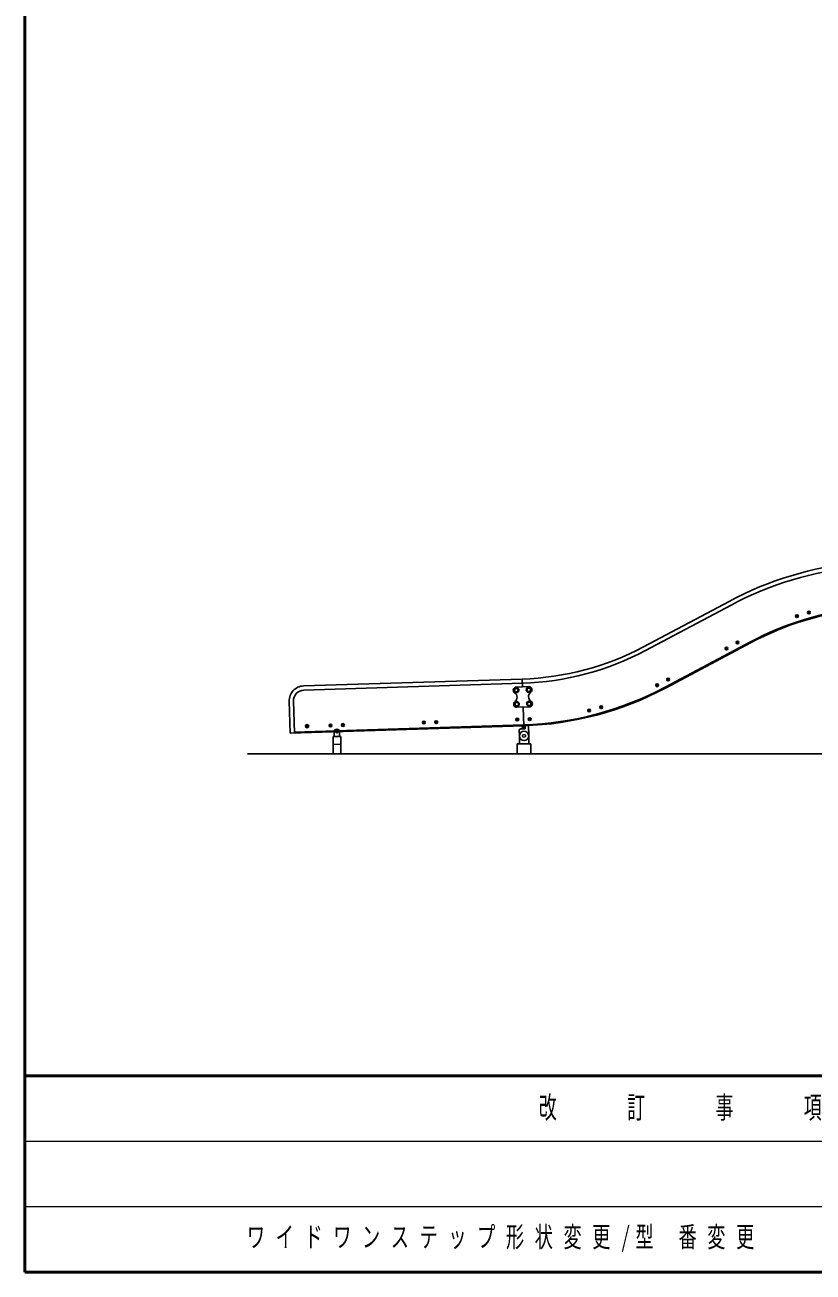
# Model space of a CAD drawing. Units: millimetres on the paper, scale 1:60. Extents: x -385 to 0, y -594 to 267.
# Drawn here: x -385 to -300.7, y -297 to -163.5 of the extents above; entities that cross this region are included whole.
import ezdxf

# ---------------------------------------------------------------- set-up
doc = ezdxf.new("R2010")
doc.units = ezdxf.units.MM
doc.linetypes.add('USER1', pattern=[4.5, 2.5, -2])
doc.layers.add('LY_1', color=7, linetype='Continuous', lineweight=25)
doc.styles.add('ＭＳ ゴシック', font='')
doc.styles.get('ＭＳ ゴシック').set_extended_font_data('MS Gothic')

msp = doc.modelspace()

# ---------------------------------------------------------------- linework, layer by layer
at = {"layer": 'LY_1', "lineweight": 50}
for p, q in [((-385, -30), (-385, -297)), ((-385, -276), (0, -276)), ((-385, -297), (0, -297))]:
    msp.add_line(p, q, dxfattribs=at)
at = {"layer": 'LY_1'}
for p, q in [((-309.64, -225.203), (-318.783, -230.064)), ((-309.427, -225.603), (-318.57, -230.464)), ((-302.415, -226.743), (-302.428, -226.799)), ((-302.386, -226.839), (-302.428, -226.799)), ((-302.415, -226.743), (-302.36, -226.726)), ((-302.386, -226.839), (-302.331, -226.822)), ((-302.318, -226.766), (-302.36, -226.726)), ((-302.318, -226.766), (-302.331, -226.822)), ((-301.139, -226.357), (-301.152, -226.413)), ((-301.11, -226.452), (-301.152, -226.413)), ((-301.139, -226.357), (-301.084, -226.34)), ((-301.11, -226.452), (-301.055, -226.436)), ((-301.041, -226.379), (-301.084, -226.34)), ((-301.041, -226.379), (-301.055, -226.436)), ((-307.34, -229.529), (-316.482, -234.391)), ((-307.293, -229.618), (-316.435, -234.479)), ((-308.79, -229.583), (-308.792, -229.641)), ((-308.79, -229.583), (-308.739, -229.556)), ((-308.69, -229.587), (-308.739, -229.556)), ((-308.69, -229.587), (-308.692, -229.644)), ((-309.967, -230.209), (-309.969, -230.267)), ((-309.92, -230.297), (-309.969, -230.267)), ((-309.967, -230.209), (-309.916, -230.182)), ((-309.92, -230.297), (-309.869, -230.27)), ((-309.867, -230.212), (-309.916, -230.182)), ((-309.867, -230.212), (-309.869, -230.27)), ((-308.743, -229.671), (-308.792, -229.641)), ((-308.743, -229.671), (-308.692, -229.644)), ((-355.174, -234.257), (-331.779, -233.522)), ((-331.779, -233.522), (-331.752, -234.355)), ((-316.217, -233.532), (-316.219, -233.59)), ((-316.17, -233.62), (-316.219, -233.59)), ((-316.217, -233.532), (-316.166, -233.505)), ((-316.17, -233.62), (-316.119, -233.593)), ((-316.117, -233.536), (-316.166, -233.505)), ((-316.117, -233.536), (-316.119, -233.593)), ((-355.159, -234.71), (-331.764, -233.975)), ((-332.419, -234.376), (-331.086, -234.334)), ((-317.394, -234.158), (-317.396, -234.216)), ((-317.347, -234.246), (-317.396, -234.216)), ((-317.394, -234.158), (-317.343, -234.131)), ((-317.347, -234.246), (-317.296, -234.219)), ((-317.294, -234.161), (-317.343, -234.131)), ((-317.294, -234.161), (-317.296, -234.219)), ((-356.716, -235.9), (-356.609, -239.305)), ((-356.263, -235.886), (-356.156, -239.291)), ((-332.351, -236.542), (-331.018, -236.5)), ((-331.684, -236.521), (-331.621, -238.52)), ((-324.657, -236.841), (-324.672, -236.897)), ((-324.631, -236.938), (-324.672, -236.897)), ((-324.657, -236.841), (-324.601, -236.826)), ((-324.631, -236.938), (-324.576, -236.923)), ((-324.561, -236.867), (-324.601, -236.826)), ((-324.561, -236.867), (-324.576, -236.923)), ((-323.369, -236.498), (-323.384, -236.554)), ((-323.343, -236.595), (-323.384, -236.554)), ((-323.369, -236.498), (-323.313, -236.484)), ((-323.343, -236.595), (-323.287, -236.58)), ((-323.272, -236.524), (-323.313, -236.484)), ((-323.272, -236.524), (-323.287, -236.58)), ((-356.609, -239.305), (-331.621, -238.52)), ((-356.159, -239.191), (-331.625, -238.42)), ((-354.866, -238.528), (-354.801, -238.487)), ((-354.866, -238.528), (-354.864, -238.605)), ((-354.864, -238.605), (-354.796, -238.641)), ((-354.801, -238.487), (-354.733, -238.524)), ((-354.796, -238.641), (-354.73, -238.601)), ((-354.733, -238.524), (-354.73, -238.601)), ((-352.33, -238.437), (-352.357, -238.488)), ((-352.327, -238.537), (-352.357, -238.488)), ((-352.33, -238.437), (-352.272, -238.435)), ((-352.327, -238.537), (-352.269, -238.535)), ((-352.242, -238.484), (-352.272, -238.435)), ((-352.242, -238.484), (-352.269, -238.535)), ((-350.997, -238.395), (-351.024, -238.446)), ((-350.994, -238.495), (-351.024, -238.446)), ((-350.997, -238.395), (-350.939, -238.393)), ((-350.994, -238.495), (-350.936, -238.493)), ((-350.909, -238.442), (-350.939, -238.393)), ((-350.909, -238.442), (-350.936, -238.493)), ((-342.335, -238.123), (-342.362, -238.174)), ((-342.332, -238.223), (-342.362, -238.174)), ((-342.335, -238.123), (-342.277, -238.121)), ((-342.332, -238.223), (-342.274, -238.221)), ((-342.247, -238.17), (-342.277, -238.121)), ((-342.247, -238.17), (-342.274, -238.221)), ((-341.002, -238.081), (-341.029, -238.132)), ((-340.999, -238.181), (-341.029, -238.132)), ((-341.002, -238.081), (-340.944, -238.079)), ((-340.999, -238.181), (-340.941, -238.179)), ((-340.914, -238.128), (-340.944, -238.079)), ((-340.914, -238.128), (-340.941, -238.179)), ((-332.34, -237.809), (-332.367, -237.859)), ((-332.337, -237.908), (-332.367, -237.859)), ((-332.34, -237.809), (-332.282, -237.807)), ((-332.337, -237.908), (-332.279, -237.907)), ((-332.252, -237.856), (-332.282, -237.807)), ((-332.252, -237.856), (-332.279, -237.907)), ((-331.461, -238.848), (-331.944, -238.863)), ((-331.761, -238.858), (-331.771, -238.524)), ((-331.611, -238.853), (-331.621, -238.52)), ((-331.461, -238.848), (-331.472, -238.515)), ((-331.088, -239.587), (-331.122, -238.5)), ((-331.007, -237.767), (-331.034, -237.818)), ((-331.004, -237.867), (-331.034, -237.818)), ((-331.007, -237.767), (-330.949, -237.765)), ((-331.004, -237.867), (-330.946, -237.865)), ((-330.919, -237.814), (-330.949, -237.765)), ((-330.919, -237.814), (-330.946, -237.865)), ((-352.028, -239.673), (-352.028, -241.512)), ((-351.194, -239.673), (-352.028, -239.673)), ((-351.903, -239.173), (-351.903, -239.673)), ((-351.319, -239.173), (-351.319, -239.673)), ((-351.194, -241.512), (-351.194, -239.673)), ((-332.087, -239.618), (-332.106, -239.035)), ((-332.087, -239.602), (-332.087, -240.444)), ((-331.087, -239.602), (-331.087, -240.444)), ((-217.146, -241.512), (-361.191, -241.512)), ((-332.33, -240.444), (-330.845, -240.444)), ((-332.33, -240.444), (-332.33, -241.512)), ((-330.845, -240.444), (-330.845, -241.512))]:
    msp.add_line(p, q, dxfattribs=at)
at = {"layer": 'LY_1', "linetype": 'USER1', "lineweight": 13}
msp.add_line((-352.028, -240.506), (-351.194, -240.506), dxfattribs=at)
at = {"layer": 'LY_1', "lineweight": 13}
for p, q in [((-385, -283), (-243.5, -283)), ((-385, -290), (-243.5, -290))]:
    msp.add_line(p, q, dxfattribs=at)
at = {"layer": 'LY_1'}
for centre, radius in [((-302.373, -226.782), 0.15), ((-302.373, -226.782), 0.0577), ((-301.097, -226.396), 0.15), ((-301.097, -226.396), 0.0577), ((-308.741, -229.614), 0.15), ((-308.741, -229.614), 0.0577), ((-309.918, -230.24), 0.15), ((-309.918, -230.24), 0.0577), ((-316.168, -233.563), 0.15), ((-316.168, -233.563), 0.0577), ((-332.408, -234.709), 0.271), ((-332.408, -234.709), 0.188), ((-331.076, -234.667), 0.271), ((-331.076, -234.667), 0.188), ((-317.345, -234.189), 0.15), ((-317.345, -234.189), 0.0577), ((-332.361, -236.208), 0.271), ((-332.361, -236.208), 0.188), ((-331.028, -236.167), 0.271), ((-331.028, -236.167), 0.188), ((-324.616, -236.882), 0.15), ((-324.616, -236.882), 0.0577), ((-323.328, -236.539), 0.15), ((-323.328, -236.539), 0.0577), ((-354.798, -238.564), 0.175), ((-352.299, -238.486), 0.15), ((-352.299, -238.486), 0.0577), ((-350.967, -238.444), 0.15), ((-350.967, -238.444), 0.0577), ((-342.304, -238.172), 0.15), ((-342.304, -238.172), 0.0577), ((-340.972, -238.13), 0.15), ((-340.972, -238.13), 0.0577), ((-332.309, -237.858), 0.15), ((-332.309, -237.858), 0.0577), ((-330.977, -237.816), 0.15), ((-330.977, -237.816), 0.0577), ((-351.611, -239.173), 0.1)]:
    msp.add_circle(centre, radius, dxfattribs=at)
at = {"layer": 'LY_1', "linetype": 'USER1', "lineweight": 13}
for centre, radius in [((-354.798, -238.564), 0.104), ((-331.587, -239.602), 0.158)]:
    msp.add_circle(centre, radius, dxfattribs=at)
at = {"layer": 'LY_1', "lineweight": 13}
msp.add_circle((-354.798, -238.564), 0.0917, dxfattribs=at)
at = {"layer": 'LY_1'}
for centre, radius, start, end in [((-292.27, -257.872), 37, 95.66836, 118), ((-292.27, -257.872), 36.547, 95.66836, 118), ((-292.27, -257.872), 32.1, 95.66836, 118), ((-292.27, -257.872), 32, 95.66836, 118), ((-332.71, -203.87), 29.667, 271.8, 298), ((-332.71, -203.87), 30.12, 271.8, 298), ((-355.124, -235.85), 1.593, 91.8, 181.8), ((-355.124, -235.85), 1.14, 91.8, 181.8), ((-332.408, -234.709), 0.333, 91.8, 236.7032), ((-332.71, -203.87), 34.567, 271.8, 298), ((-332.71, -203.87), 34.667, 271.8, 298), ((-330.525, -235.4), 0.583, 126.8968, 236.7032), ((-331.076, -234.667), 0.333, 306.8968, 91.8), ((-332.361, -236.208), 0.333, 126.8968, 271.8), ((-332.911, -235.475), 0.583, 306.8968, 56.7032), ((-331.028, -236.167), 0.333, 271.8, 56.7032), ((-351.611, -239.173), 0.292, 0, 180), ((-331.939, -239.03), 0.167, 91.8, 181.8), ((-331.587, -239.602), 0.5, 181.8, 180)]:
    msp.add_arc(centre, radius, start, end, dxfattribs=at)

# ---------------------------------------------------------------- texts
at = {"layer": 'LY_1', "style": 'ＭＳ ゴシック'}
for s, insert, char_height, attachment_point in [('\\T1.64;\\W0.6;改\u3000\u3000訂\u3000\u3000事\u3000\u3000項', (-314.25, -279.5), 2.346, 5), ('\\T1.58;\\W0.65;ワイドワンステップ形状変更/型\\~番変更', (-361.25, -293.5), 2.199, 4)]:
    msp.add_mtext(s, dxfattribs=dict(at, insert=insert, char_height=char_height, attachment_point=attachment_point))

doc.saveas('drawing.dxf')
